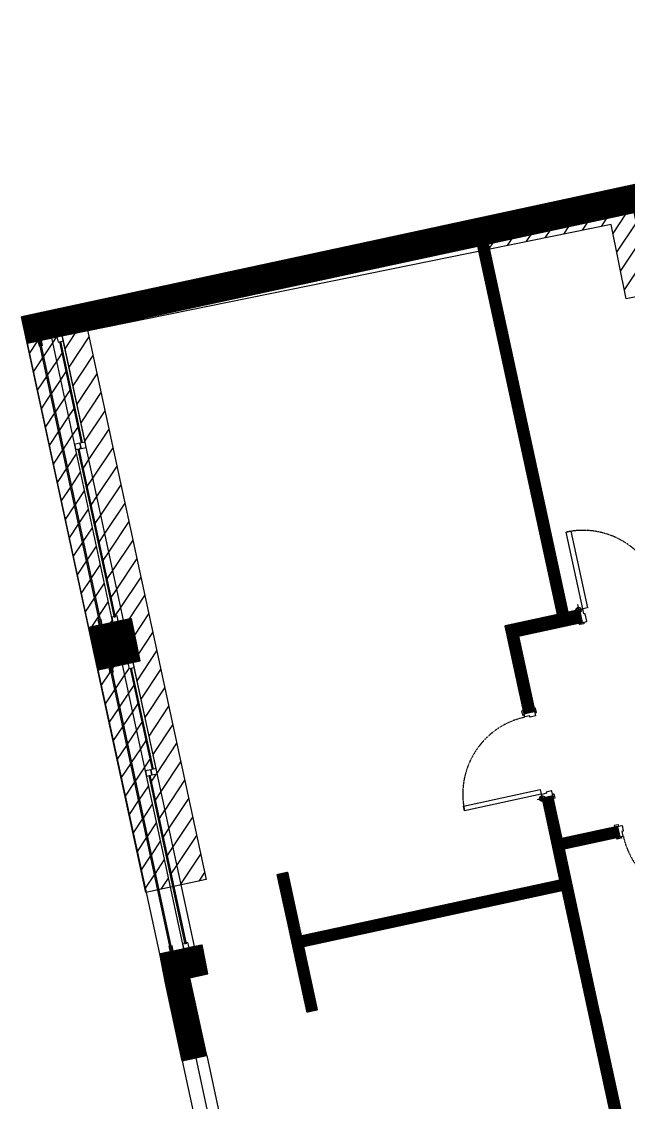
# Model space of a CAD drawing. Header units: inches. Extents: x 18308610 to 18310818, y 67593007 to 67594535.
# Drawn here: x 18309368 to 18309928, y 67593537 to 67594535 of the extents above; entities that cross this region are included whole.
import ezdxf

# ---------------------------------------------------------------- set-up
doc = ezdxf.new("R2010")
doc.units = ezdxf.units.IN
doc.header["$MEASUREMENT"] = 0
doc.linetypes.add('NVB-DASHED#1', pattern=[1.5, 1, -0.5])
for name, color, linetype in [('A-Concrete', 4, 'Continuous'), ('a-doors', 1, 'Continuous'), ('a-doors architrave', 1, 'Continuous'), ('a-doors swing', 252, 'NVB-DASHED#1'), ('A-Hatch Conc.', 141, 'Continuous'), ('A-View 2', 2, 'Continuous'), ('A-Wall', 3, 'Continuous')]:
    doc.layers.add(name, color=color, linetype=linetype)
doc.layers.add('a-doors origin', color=150, linetype='Continuous', plot=False)
doc.layers.add('blue', color=160, linetype='Continuous', lineweight=5)
pattern_1 = [(56.419963, (18309002.72442, 67594278.16566), (-0.10413925, 0.069137664), [])]
pattern_2 = [(56.42, (18309002.724, 67594278.166), (-10.41392, 6.91377), [])]

# ---------------------------------------------------------------- blocks, each defined once
blk = doc.blocks.new('*U107')
at = {"layer": 'a-doors'}
blk.add_lwpolyline([(84.5, 727.5), (84.5, 1.5), (40.5, 1.5), (40.5, 727.5)], close=True, dxfattribs=at)
for points in [[(49, -120, 0.414214), (51, -118), (51, -48, 0.414214), (49, -46), (39, -46), (39, -2, 0.414214), (37, 0), (7, 0), (7, -120), (49, -120)], [(761, -120, -0.414214), (759, -118), (759, -48, -0.414214), (761, -46), (771, -46), (771, -2, -0.414214), (773, 0), (803, 0), (803, -120), (761, -120)]]:
    blk.add_lwpolyline(points, format="xyb", dxfattribs=at)
blk.add_circle((40.5, 0), 1.5, dxfattribs=at)
at = {"layer": 'a-doors architrave'}
for points in [[(19.5, 14), (-18.5, 14, 0.414214), (-20.5, 12), (-20.5, 0), (-10.5, 0), (-10.5, 2), (-0.5, 2), (-0.5, 0), (21.5, 0), (21.5, 12, 0.414214)], [(790.5, 14), (828.5, 14, -0.414214), (830.5, 12), (830.5, 0), (820.5, 0), (820.5, 2), (810.5, 2), (810.5, 0), (788.5, 0), (788.5, 12, -0.414214)], [(19.5, -134), (-18.5, -134, -0.414214), (-20.5, -132), (-20.5, -120), (-10.5, -120), (-10.5, -122), (-0.5, -122), (-0.5, -120), (21.5, -120), (21.5, -132, -0.414214)], [(790.5, -134), (828.5, -134, 0.414214), (830.5, -132), (830.5, -120), (820.5, -120), (820.5, -122), (810.5, -122), (810.5, -120), (788.5, -120), (788.5, -132, 0.414214)]]:
    blk.add_lwpolyline(points, format="xyb", close=True, dxfattribs=at)
at = {"layer": 'a-doors origin'}
for p, q in [((48.5, 0), (-51.5, 0)), ((0, 50), (0, -50)), ((0, 0), (0, -120)), ((810, 0), (810, -120))]:
    blk.add_line(p, q, dxfattribs=at)
blk.add_circle((0, 0), 25, dxfattribs=at)
at = {"layer": 'a-doors swing'}
blk.add_arc((42, 0), 726, 359.99998, 90, dxfattribs=at)
blk = doc.blocks.new('*U108')
at = {"layer": 'a-doors'}
blk.add_lwpolyline([(84.5, 727.5), (84.5, 1.5), (40.5, 1.5), (40.5, 727.5)], close=True, dxfattribs=at)
for points in [[(49, -100, 0.414214), (51, -98), (51, -48, 0.414214), (49, -46), (39, -46), (39, -2, 0.414214), (37, 0), (7, 0), (7, -100), (49, -100)], [(761, -100, -0.414214), (759, -98), (759, -48, -0.414214), (761, -46), (771, -46), (771, -2, -0.414214), (773, 0), (803, 0), (803, -100), (761, -100)]]:
    blk.add_lwpolyline(points, format="xyb", dxfattribs=at)
blk.add_circle((40.5, 0), 1.5, dxfattribs=at)
at = {"layer": 'a-doors architrave'}
for points in [[(19.5, 14), (-18.5, 14, 0.414214), (-20.5, 12), (-20.5, 0), (-10.5, 0), (-10.5, 2), (-0.5, 2), (-0.5, 0), (21.5, 0), (21.5, 12, 0.414214)], [(790.5, 14), (828.5, 14, -0.414214), (830.5, 12), (830.5, 0), (820.5, 0), (820.5, 2), (810.5, 2), (810.5, 0), (788.5, 0), (788.5, 12, -0.414214)], [(19.5, -114), (-18.5, -114, -0.414214), (-20.5, -112), (-20.5, -100), (-10.5, -100), (-10.5, -102), (-0.5, -102), (-0.5, -100), (21.5, -100), (21.5, -112, -0.414214)], [(790.5, -114), (828.5, -114, 0.414214), (830.5, -112), (830.5, -100), (820.5, -100), (820.5, -102), (810.5, -102), (810.5, -100), (788.5, -100), (788.5, -112, 0.414214)]]:
    blk.add_lwpolyline(points, format="xyb", close=True, dxfattribs=at)
at = {"layer": 'a-doors origin'}
for p, q in [((48.5, 0), (-51.5, 0)), ((0, 50), (0, -50)), ((0, 0), (0, -100)), ((810, 0), (810, -100))]:
    blk.add_line(p, q, dxfattribs=at)
blk.add_circle((0, 0), 25, dxfattribs=at)
at = {"layer": 'a-doors swing'}
blk.add_arc((42, 0), 726, 359.99998, 90, dxfattribs=at)

msp = doc.modelspace()

# ---------------------------------------------------------------- hatches: boundary and pattern name
at = {"layer": 'A-Hatch Conc.'}
h = msp.add_hatch(dxfattribs=at)
h.set_pattern_fill('ANSI31', color=256)
h.set_pattern_definition(pattern_1)
h.paths.add_polyline_path([(18309949.3, 67594388.01), (18309927.79, 67594383.37), (18309946.8, 67594295.32), (18309968.3, 67594299.97)])
h.paths.add_polyline_path([(18309927.79, 67594383.37), (18309516.27, 67594294.54), (18309400.28, 67594269.5), (18309405.23, 67594245), (18309521.55, 67594270.1), (18309788.87, 67594327.81), (18309862.33, 67593987.5), (18309813.96, 67593977.06), (18309831.51, 67593895.75), (18309841.29, 67593897.86), (18309826.27, 67593967.44), (18309884.41, 67593979.99), (18309881.88, 67593991.72), (18309872.11, 67593989.61), (18309798.65, 67594329.92), (18309933.07, 67594358.93)])
h = msp.add_hatch(dxfattribs=at)
h.set_pattern_fill('ANSI31', color=256, scale=100)
h.set_pattern_definition(pattern_2)
h.paths.add_polyline_path([(18309933.07, 67594358.93), (18309798.65, 67594329.92), (18309799.73, 67594324.9), (18309911.92, 67594347.73), (18309925.78, 67594279.12), (18309949.16, 67594283.84), (18309946.8, 67594295.32)])
h = msp.add_hatch(dxfattribs=at)
h.set_pattern_fill('ANSI31', color=256)
h.set_pattern_definition(pattern_1)
h.paths.add_polyline_path([(18309400.36, 67594269.07), (18309367.69, 67594262.47), (18309372.97, 67594238.03), (18309405.23, 67594245)])
h = msp.add_hatch(dxfattribs=at)
h.set_pattern_fill('ANSI31', color=256, scale=100)
h.set_pattern_definition(pattern_2)
h.paths.add_polyline_path([(18309428.83, 67594249.4), (18309405.31, 67594244.62), (18309406.28, 67594240.11), (18309461.72, 67593982.31), (18309468.98, 67593983.84), (18309477.11, 67593944.68), (18309470.7, 67593943.33), (18309471.72, 67593938.6), (18309514.91, 67593737.72), (18309538.19, 67593742.74)])
h = msp.add_hatch(dxfattribs=at)
h.set_pattern_fill('ANSI31', color=256, scale=100)
h.set_pattern_definition(pattern_2)
h.paths.add_polyline_path([(18309384.78, 67594235.47), (18309383.8, 67594235.26), (18309382.74, 67594240.14), (18309372.97, 67594238.03), (18309429.78, 67593975.58), (18309439.21, 67593977.57), (18309438.18, 67593982.34), (18309439.16, 67593982.56)])
h = msp.add_hatch(dxfattribs=at)
h.set_pattern_fill('ANSI31', color=256, scale=100)
h.set_pattern_definition(pattern_2)
h.paths.add_polyline_path([(18309416.58, 67594144.63), (18309417.63, 67594139.74), (18309422.52, 67594140.8), (18309421.47, 67594145.69), (18309416.58, 67594144.63), (18309417.63, 67594139.74), (18309417.63, 67594139.74), (18309416.58, 67594144.63), (18309395.51, 67594242.62), (18309385.71, 67594240.63), (18309386.73, 67594235.89), (18309385.75, 67594235.68), (18309440.13, 67593982.77), (18309441.11, 67593982.98), (18309442.15, 67593978.19), (18309451.93, 67593980.25), (18309450.89, 67593985.09), (18309416.58, 67594144.63)])
h = msp.add_hatch(dxfattribs=at)
h.set_pattern_fill('ANSI31', color=256, scale=100)
h.set_pattern_definition(pattern_2)
h.paths.add_polyline_path([(18309402.86, 67594239.37), (18309401.39, 67594239.05), (18309400.41, 67594243.62), (18309395.51, 67594242.62), (18309416.58, 67594144.63), (18309421.47, 67594145.69), (18309422.93, 67594146)])
h = msp.add_hatch(dxfattribs=at)
h.set_pattern_fill('ANSI31', color=256, scale=100)
h.set_pattern_definition(pattern_2)
h.paths.add_polyline_path([(18309427.41, 67594141.85), (18309422.52, 67594140.8), (18309420.86, 67594140.44), (18309454.11, 67593985.78), (18309455.77, 67593986.14), (18309456.82, 67593981.28), (18309461.72, 67593982.31), (18309461.72, 67593982.31)], flags=17)
h = msp.add_hatch(dxfattribs=at)
h.set_pattern_fill('ANSI31', color=256)
h.set_pattern_definition(pattern_1)
h.paths.add_polyline_path([(18309468.98, 67593983.84), (18309461.72, 67593982.31), (18309456.83, 67593981.25), (18309456.83, 67593981.25), (18309451.94, 67593980.2), (18309442.17, 67593978.09), (18309439.23, 67593977.46), (18309439.21, 67593977.57), (18309429.78, 67593975.58), (18309433.85, 67593956), (18309438.4, 67593936.52), (18309448.19, 67593938.59), (18309448.18, 67593938.63), (18309451.11, 67593939.27), (18309451.12, 67593939.2), (18309465.8, 67593942.3), (18309465.77, 67593942.43), (18309470.66, 67593943.49), (18309470.7, 67593943.33), (18309477.11, 67593944.68)], flags=17)
h = msp.add_hatch(dxfattribs=at)
h.set_pattern_fill('ANSI31', color=256, scale=100)
h.set_pattern_definition(pattern_2)
h.paths.add_polyline_path([(18309450.21, 67593933.96), (18309449.23, 67593933.75), (18309448.19, 67593938.59), (18309438.4, 67593936.52), (18309482.93, 67593730.82), (18309493.4, 67593733.08)])
h = msp.add_hatch(dxfattribs=at)
h.set_pattern_fill('ANSI31', color=256, scale=100)
h.set_pattern_definition(pattern_2)
h.paths.add_polyline_path([(18309451.12, 67593939.2), (18309452.17, 67593934.38), (18309451.19, 67593934.17), (18309494.38, 67593733.29), (18309505.14, 67593735.61), (18309482.02, 67593843.12), (18309482.01, 67593843.12), (18309483.07, 67593838.24), (18309487.96, 67593839.29), (18309486.9, 67593844.18), (18309482.02, 67593843.12), (18309483.07, 67593838.23), (18309483.07, 67593838.24), (18309482.01, 67593843.12), (18309460.91, 67593941.27)])
h = msp.add_hatch(dxfattribs=at)
h.set_pattern_fill('ANSI31', color=256, scale=100)
h.set_pattern_definition(pattern_2)
h.paths.add_polyline_path([(18309468.29, 67593937.86), (18309466.83, 67593937.54), (18309465.8, 67593942.3), (18309460.91, 67593941.27), (18309482.02, 67593843.12), (18309486.9, 67593844.18), (18309488.37, 67593844.49)], flags=17)
h = msp.add_hatch(dxfattribs=at)
h.set_pattern_fill('ANSI31', color=256, scale=100)
h.set_pattern_definition(pattern_2)
h.paths.add_polyline_path([(18309492.84, 67593840.34), (18309487.96, 67593839.29), (18309486.3, 67593838.93), (18309508.36, 67593736.3), (18309514.91, 67593737.72)])
h = msp.add_hatch(dxfattribs=at)
h.set_pattern_fill('ANSI31', color=256)
h.set_pattern_definition(pattern_1)
h.paths.add_polyline_path([(18309917.87, 67593791.81), (18309866.57, 67593780.74), (18309858.17, 67593819.66), (18309848.39, 67593817.55), (18309864.65, 67593742.25), (18309626.14, 67593690.77), (18309613.48, 67593749.42), (18309603.71, 67593747.31), (18309616.37, 67593688.66), (18309631.14, 67593620.23), (18309640.91, 67593622.34), (18309628.25, 67593680.99), (18309866.76, 67593732.48), (18309917.96, 67593495.26), (18309679.37, 67593443.76), (18309666.71, 67593502.41), (18309656.94, 67593500.3), (18309649.9, 67593498.79), (18309651.8, 67593489.98), (18309658.84, 67593491.5), (18309671.5, 67593432.85), (18309919.86, 67593486.46), (18309968.8, 67593259.73), (18309993.24, 67593265), (18309946.7, 67593480.86), (18309976.03, 67593487.19), (18309971.75, 67593506.73), (18309942.43, 67593500.4), (18309927.77, 67593497.24), (18309901.56, 67593618.62), (18309868.68, 67593770.96), (18309907.87, 67593779.42), (18309919.98, 67593782.04)])
h = msp.add_hatch(dxfattribs=at)
h.set_pattern_fill('ANSI31', color=256)
h.set_pattern_definition(pattern_1)
h.paths.add_polyline_path([(18309534.41, 67593682.33), (18309527.15, 67593680.8), (18309522.26, 67593679.75), (18309522.26, 67593679.75), (18309517.38, 67593678.69), (18309507.6, 67593676.58), (18309504.67, 67593675.95), (18309504.65, 67593676.06), (18309495.22, 67593674.07), (18309500.56, 67593646.95), (18309516.03, 67593575.27), (18309516.03, 67593575.27), (18309500.56, 67593646.95), (18309523.01, 67593651.95), (18309539.46, 67593655.61)])
h = msp.add_hatch(dxfattribs=at)
h.set_pattern_fill('ANSI31', color=256)
h.set_pattern_definition(pattern_1)
h.paths.add_polyline_path([(18309523.01, 67593651.95), (18309500.56, 67593646.95), (18309516.03, 67593575.27), (18309538.51, 67593580.12)], flags=17)

# ---------------------------------------------------------------- linework, layer by layer
for p, q in [((18309385.68, 67594240.78, 75025), (18309386.73, 67594235.89, 75025)), ((18309451.11, 67593939.27, 75025), (18309452.17, 67593934.38, 75025))]:
    msp.add_line(p, q)
at = {"layer": 'A-Concrete'}
for p, q in [((18309949.3, 67594388.01, 75025), (18309516.27, 67594294.54, 75025)), ((18309521.55, 67594270.1, 75025), (18309788.87, 67594327.81, 75025)), ((18309516.27, 67594294.54, 75025), (18309367.69, 67594262.47, 75025)), ((18309372.97, 67594238.03, 75025), (18309521.55, 67594270.1, 75025))]:
    msp.add_line(p, q, dxfattribs=at)
at = {"layer": 'A-Concrete', "elevation": 75025}
for points in [[(18309798.65, 67594329.92), (18309933.07, 67594358.93)], [(18309862.33, 67593987.5), (18309788.87, 67594327.81)], [(18309872.11, 67593989.61), (18309798.65, 67594329.92)], [(18309444.92, 67594279.14), (18309423.41, 67594274.5)], [(18309881.88, 67593991.72), (18309872.11, 67593989.61)], [(18309429.78, 67593975.58), (18309468.98, 67593983.84)], [(18309477.11, 67593944.68), (18309468.98, 67593983.84)], [(18309862.33, 67593987.5), (18309813.96, 67593977.06)], [(18309826.27, 67593967.44), (18309884.41, 67593979.99)], [(18309433.85, 67593956), (18309429.78, 67593975.58)], [(18309831.51, 67593895.75), (18309813.96, 67593977.06)], [(18309841.29, 67593897.86), (18309826.27, 67593967.44)], [(18309826.27, 67593967.44), (18309841.29, 67593897.86)], [(18309433.85, 67593956), (18309438.4, 67593936.52)], [(18309438.4, 67593936.52), (18309477.11, 67593944.68)], [(18309858.17, 67593819.66), (18309848.39, 67593817.55)], [(18309866.57, 67593780.74), (18309858.17, 67593819.66)], [(18309864.65, 67593742.25), (18309848.39, 67593817.55)], [(18309917.87, 67593791.81), (18309866.57, 67593780.74)], [(18309919.98, 67593782.04), (18309868.68, 67593770.96)], [(18309901.56, 67593618.62), (18309868.68, 67593770.96)], [(18309616.37, 67593688.66), (18309603.71, 67593747.31), (18309613.48, 67593749.42)], [(18309626.14, 67593690.77), (18309613.48, 67593749.42)], [(18309626.14, 67593690.77), (18309864.65, 67593742.25)], [(18309628.25, 67593680.99), (18309866.76, 67593732.48)], [(18309866.76, 67593732.48), (18309917.99, 67593495.13)], [(18309495.22, 67593674.07), (18309534.41, 67593682.33)], [(18309495.22, 67593674.07), (18309534.41, 67593682.33)], [(18309539.49, 67593655.49), (18309534.41, 67593682.37)], [(18309640.91, 67593622.34), (18309631.14, 67593620.23), (18309616.37, 67593688.66)], [(18309640.91, 67593622.34), (18309628.25, 67593680.99)], [(18309500.56, 67593646.95), (18309495.22, 67593674.07)], [(18309500.56, 67593646.95), (18309539.46, 67593655.61)], [(18309538.51, 67593580.12), (18309523.04, 67593651.81)], [(18309516.03, 67593575.27), (18309500.56, 67593646.95)], [(18309901.56, 67593618.62), (18309927.77, 67593497.24)], [(18309516.03, 67593575.27), (18309538.51, 67593580.12)]]:
    msp.add_lwpolyline(points, dxfattribs=at)
msp.add_lwpolyline([(18309367.69, 67594262.47), (18309400.36, 67594269.07), (18309405.23, 67594245), (18309372.97, 67594238.03)], close=True, dxfattribs=at)
at = {"layer": 'A-Hatch Conc.'}
msp.add_lwpolyline([(18310692.88, 67593663.4), (18310543.31, 67594403.86), (18309925.78, 67594279.12), (18309911.92, 67594347.73), (18309372.97, 67594238.03), (18309953.97, 67594366.36), (18309949.3, 67594388.01), (18310630.61, 67594535.08), (18310816.83, 67593665.65), (18310697.62, 67593639.92)], close=True, dxfattribs=at)
at = {"layer": 'A-Hatch Conc.', "elevation": 75025}
msp.add_lwpolyline([(18309367.69, 67594262.47), (18309423.41, 67594274.5), (18309538.19, 67593742.74), (18309482.48, 67593730.72), (18309367.69, 67594262.47)], close=True, dxfattribs=at)
at = {"layer": 'A-View 2', "elevation": 75025}
for points in [[(18309429.78, 67593975.58), (18309372.97, 67594238.03)], [(18309451.94, 67593980.2), (18309395.45, 67594242.89)], [(18309422.93, 67594146), (18309402.86, 67594239.37)], [(18309423.91, 67594146.21), (18309403.84, 67594239.58)], [(18309461.72, 67593982.31), (18309405.23, 67594245)], [(18309426.35, 67594146.74), (18309406.28, 67594240.11)], [(18309439.16, 67593982.56), (18309384.78, 67594235.47)], [(18309385.75, 67594235.68), (18309440.13, 67593982.77)], [(18309453.33, 67593984.68), (18309419.86, 67594140.32)], [(18309454.31, 67593984.89), (18309420.84, 67594140.53)], [(18309517.38, 67593678.69), (18309460.89, 67593941.38)], [(18309527.15, 67593680.8), (18309470.66, 67593943.49)], [(18309491.79, 67593845.23), (18309471.72, 67593938.6)], [(18309495.22, 67593674.07), (18309438.4, 67593936.52)], [(18309504.59, 67593681.05), (18309450.21, 67593933.96)], [(18309451.19, 67593934.17), (18309505.57, 67593681.26)], [(18309488.37, 67593844.49), (18309468.29, 67593937.86)], [(18309489.34, 67593844.71), (18309469.27, 67593938.07)], [(18309518.76, 67593683.17), (18309485.3, 67593838.81)], [(18309519.74, 67593683.38), (18309486.28, 67593839.02)], [(18309538.51, 67593580.12), (18309559.61, 67593482.37)], [(18309516.03, 67593575.27), (18309537.13, 67593477.52)], [(18309549.84, 67593480.26), (18309528.74, 67593578.01)]]:
    msp.add_lwpolyline(points, dxfattribs=at)
at = {"layer": 'A-Wall'}
msp.add_line((18309367.69, 67594262.47, 75025), (18309372.97, 67594238.03, 75025), dxfattribs=at)
at = {"layer": 'A-Wall', "elevation": 75025}
for points in [[(18309386.73, 67594235.89), (18309385.68, 67594240.78), (18309382.74, 67594240.14), (18309383.8, 67594235.26)], [(18309385.75, 67594235.68), (18309384.91, 67594239.59), (18309383.93, 67594239.38), (18309384.78, 67594235.47)], [(18309384.78, 67594235.47), (18309383.8, 67594235.26)], [(18309386.73, 67594235.89), (18309385.75, 67594235.68)], [(18309884.41, 67593979.99), (18309881.64, 67593992.84)], [(18309439.16, 67593982.56), (18309438.18, 67593982.34)], [(18309438.18, 67593982.34), (18309439.23, 67593977.46), (18309442.17, 67593978.09)], [(18309440.13, 67593982.77), (18309440.98, 67593978.86), (18309440, 67593978.65), (18309439.16, 67593982.56)], [(18309442.17, 67593978.09), (18309441.11, 67593982.98), (18309440.13, 67593982.77)], [(18309461.72, 67593982.31), (18309442.17, 67593978.09)], [(18309452.17, 67593934.38), (18309451.11, 67593939.27), (18309448.18, 67593938.63), (18309449.23, 67593933.75)], [(18309450.21, 67593933.96), (18309449.23, 67593933.75)], [(18309451.19, 67593934.17), (18309450.34, 67593938.08), (18309449.37, 67593937.87), (18309450.21, 67593933.96)], [(18309452.17, 67593934.38), (18309451.19, 67593934.17)], [(18309841.29, 67593897.86), (18309831.51, 67593895.75)], [(18309917.87, 67593791.81), (18309919.98, 67593782.04)], [(18309504.59, 67593681.05), (18309503.61, 67593680.84)], [(18309503.61, 67593680.84), (18309504.67, 67593675.95), (18309507.6, 67593676.58)], [(18309505.57, 67593681.26), (18309506.41, 67593677.35), (18309505.44, 67593677.14), (18309504.59, 67593681.05)], [(18309507.6, 67593676.58), (18309506.55, 67593681.47), (18309505.57, 67593681.26)], [(18309527.15, 67593680.8), (18309507.6, 67593676.58)], [(18309891.79, 67593616.51), (18309915.78, 67593505.38)]]:
    msp.add_lwpolyline(points, dxfattribs=at)
for points in [[(18309401.39, 67594239.05), (18309406.28, 67594240.11), (18309405.23, 67594245), (18309400.34, 67594243.94)], [(18309417.63, 67594139.74), (18309422.52, 67594140.8), (18309421.47, 67594145.69), (18309416.58, 67594144.63)], [(18309422.52, 67594140.8), (18309427.41, 67594141.85), (18309426.35, 67594146.74), (18309421.47, 67594145.69)], [(18309451.94, 67593980.2), (18309456.83, 67593981.25), (18309455.77, 67593986.14), (18309450.89, 67593985.09)], [(18309466.83, 67593937.54), (18309471.72, 67593938.6), (18309470.66, 67593943.49), (18309465.77, 67593942.43)], [(18309483.07, 67593838.24), (18309487.96, 67593839.29), (18309486.9, 67593844.18), (18309482.01, 67593843.12)], [(18309487.96, 67593839.29), (18309492.84, 67593840.35), (18309491.79, 67593845.23), (18309486.9, 67593844.18)], [(18309517.38, 67593678.69), (18309522.26, 67593679.75), (18309521.21, 67593684.63), (18309516.32, 67593683.58)]]:
    msp.add_lwpolyline(points, close=True, dxfattribs=at)

# ---------------------------------------------------------------- block references
at = {"layer": 'blue'}
for name, p, xscale, yscale, zscale, rotation in [('*U107', (18309881.88, 67593991.72, 75025), 0.09999999999999992, 0.09999999999999992, 0.09999999999999992, 12.18086824553302), ('*U108', (18309848.39, 67593817.55, 75025), 0.09999999999999994, 0.09999999999999994, 0.09999999999999994, 102.180868245533), ('*U108', (18309998.18, 67593798.92, 75025), 0.09999999999999983, 0.09999999999999983, 0.09999999999999983, 192.180868245533)]:
    msp.add_blockref(name, p, dxfattribs=dict(at, xscale=xscale, yscale=yscale, zscale=zscale, rotation=rotation))

doc.saveas('drawing.dxf')
